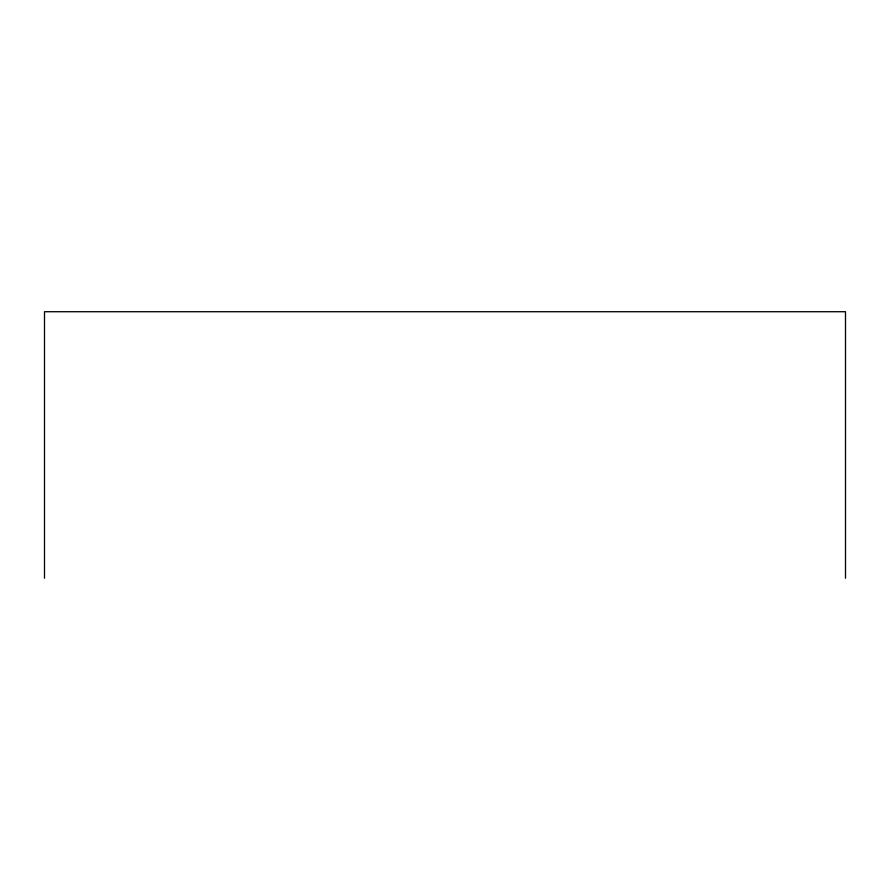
<?xml version="1.0" encoding="UTF-8"?>
<svg xmlns="http://www.w3.org/2000/svg" width="890" height="890" viewBox="0 0 890 890"><rect width="100%" height="100%" fill="white"/><g stroke="black" fill="none" stroke-linecap="round" stroke-linejoin="round"><path stroke-width="1.33" d="M845.5 578.277L845.5 311.723L44.5 311.723L44.5 578.277"/></g></svg>
